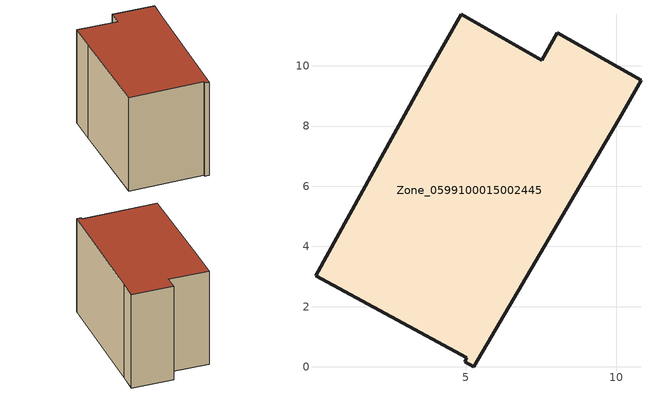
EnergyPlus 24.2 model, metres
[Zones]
Zone_0599100015002445
 floor ground (C_G): 0.01,3.03 3.75,9.79 4.85,11.72 7.53,10.19 8.05,11.1 10.83,9.52 10.1,8.25 5.27,0 4.97,0.17 5.04,0.29 z0.99
 wall outside (C_F): 10.83,9.52 8.05,11.1 7.53,10.19 4.85,11.72 3.75,9.79 0.01,3.03 5.04,0.29 4.97,0.17 5.27,0 10.1,8.25 10.83,9.52 z0.99:8.68
 roof outside (C_R): 3.75,9.79 0.01,3.03 5.04,0.29 4.97,0.17 5.27,0 10.1,8.25 10.83,9.52 8.05,11.1 7.53,10.19 4.85,11.72 z8.68
[BUILDING]
Pand.0599100015002445: North Axis=0; Terrain=City; Loads Convergence Tolerance Value=0.04; Temperature Convergence Tolerance Value=0.4; Solar Distribution=FullExterior; Maximum Number of Warmup Days=25; Minimum Number of Warmup Days=1
[Site:Location]
Rotterdam.The.Hague.AP_ZH_NLD Design_Conditions: Latitude=51.96; Longitude=4.45; Time Zone=1; Elevation=-4.5
[SITE:GROUNDTEMPERATURE:BUILDINGSURFACE]
18, 18, 18, 18, 18, 18, 18, 18, 18, 18, 18, 18
[MATERIAL] Thermal Absorptance=0.9; Solar Absorptance=0.7; Visible Absorptance=0.7
Name | Roughness | Thickness | Conductivity | Density | Specific Heat
G.TI.1946-1964 | MediumSmooth | 0.15 | 1 | 540 | 1210
F.TI.1946-1964 | Rough | 0.3 | 0.857143 | 1920 | 840
R.TI.1946-1964 | MediumRough | 0.2 | 0.277778 | 1500 | 1000
[CONSTRUCTION]
C_G: G.TI.1946-1964
C_F: F.TI.1946-1964
C_R: R.TI.1946-1964
[ZONE]
Zone_0599100015002445: Type=1; Multiplier=1; Ceiling Height=Autocalculate; Volume=Autocalculate; Floor Area=autocalculate; Part of Total Floor Area=Yes
[ZONEINFILTRATION:DESIGNFLOWRATE]
Infil_Zone_0599100015002445: Zone or ZoneList or Space or SpaceList=Zone_0599100015002445; Schedule=AlwaysOn; Design Flow Rate Calculation Method=Flow/Area; Flow Rate per Floor Area=0.003; Constant Term Coefficient=1; Temperature Term Coefficient=0; Velocity Term Coefficient=0; Velocity Squared Term Coefficient=0
[HVACTEMPLATE:ZONE:IDEALLOADSAIRSYSTEM]
Zone_0599100015002445: Maximum Heating Supply Air Temperature=50; Minimum Cooling Supply Air Temperature=13; Maximum Heating Supply Air Humidity Ratio=0.0156; Minimum Cooling Supply Air Humidity Ratio=0.0077; Heating Limit=NoLimit; Cooling Limit=NoLimit; Dehumidification Control Type=ConstantSensibleHeatRatio; Cooling Sensible Heat Ratio=0.7; Dehumidification Setpoint=60; Humidification Control Type=None; Humidification Setpoint=30; Outdoor Air Method=None; Outdoor Air Flow Rate per Person=0.00944; Outdoor Air Flow Rate per Zone Floor Area=0; Outdoor Air Flow Rate per Zone=0; Demand Controlled Ventilation Type=None; Outdoor Air Economizer Type=NoEconomizer; Heat Recovery Type=None; Sensible Heat Recovery Effectiveness=0.7; Latent Heat Recovery Effectiveness=0.65
[ZONECONTROL:THERMOSTAT]
ThermostatControl_Zone_0599100015002445: Zone or ZoneList=Zone_0599100015002445; Control Type Schedule=DualSetpointControlType; Control 1=Thermostat_Zone_0599100015002445; Temperature Difference Between Cutout And Setpoint=0
[THERMOSTATSETPOINT:DUALSETPOINT]
Thermostat_Zone_0599100015002445: Heating Setpoint Temperature Schedule=HeatingSetpoint_Zone_0599100015002445; Cooling Setpoint Temperature Schedule=CoolingSetpoint_Zone_0599100015002445
[SCHEDULE:COMPACT]
HeatingSetpoint_Zone_0599100015002445: Through: 12/31, For: AllDays, Until: 24:00, 21
CoolingSetpoint_Zone_0599100015002445: Through: 12/31, For: AllDays, Until: 24:00, 24
DualSetpointControlType: Through: 12/31, For: AllDays, Until: 24:00, 4
AlwaysOn: Through: 12/31, For: AllDays, Until: 24:00, 1
